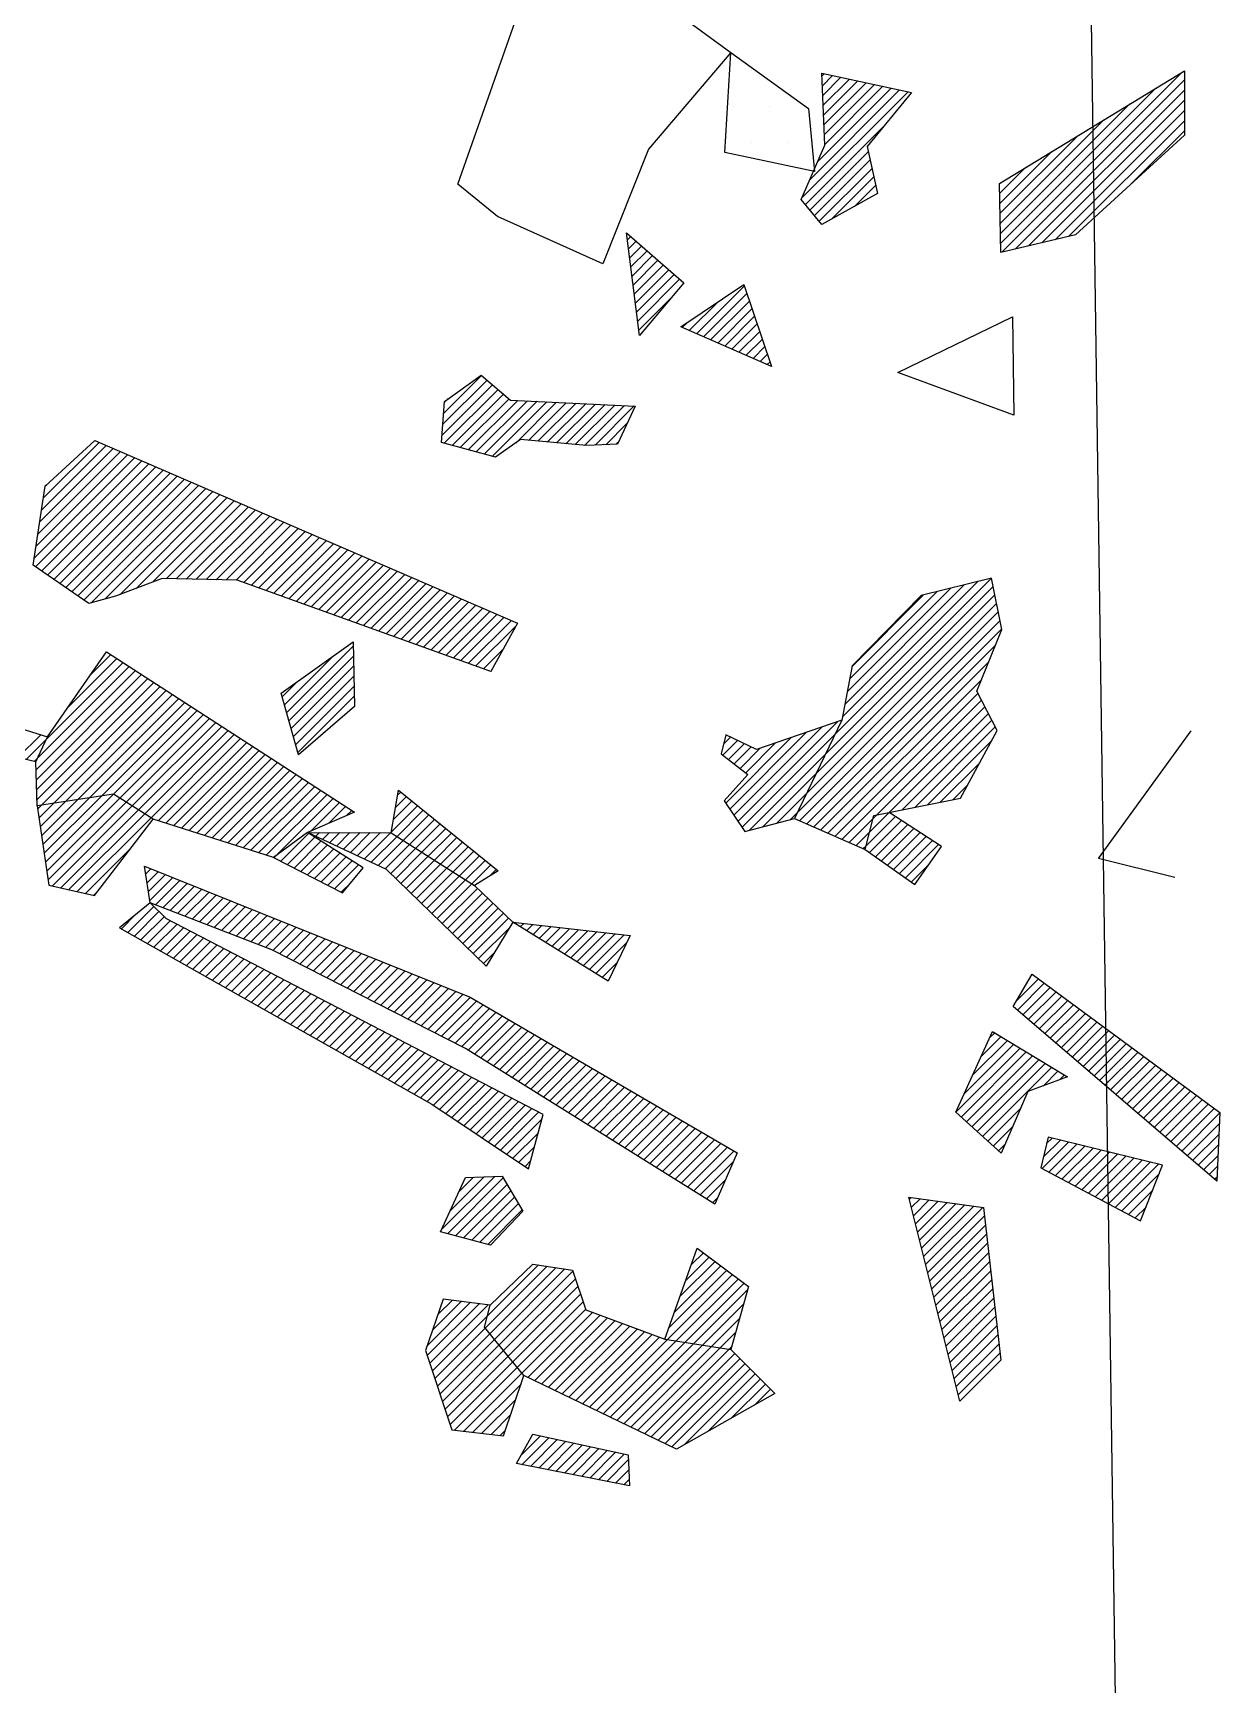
# Model space of a CAD drawing. Header units: metres. Extents: x -1.9 to -0.57, y -19.7 to -15.89.
# Drawn here: x -1.006 to -0.594, y -17.773 to -17.199 of the extents above; entities that cross this region are included whole.
import ezdxf

# ---------------------------------------------------------------- set-up
doc = ezdxf.new("R2010")
doc.units = ezdxf.units.M
doc.header["$LTSCALE"] = 25
doc.header["$MEASUREMENT"] = 0
doc.linetypes.add('STRICHPUNKTX2', pattern=[2, 1, -0.5, 0, -0.5])
doc.layers.get('0').update_dxf_attribs({"linetype": 'CONTINUOUS'})
for name, color, linetype in [('GRABUNGSGRENZE', 3, 'STRICHPUNKTX2'), ('KNOCHEN', 2, 'CONTINUOUS'), ('KNOCHENSCHRAFF', 2, 'CONTINUOUS'), ('STEINE', 4, 'CONTINUOUS'), ('STEINESCHRAFF', 4, 'CONTINUOUS')]:
    doc.layers.add(name, color=color, linetype=linetype)

# ---------------------------------------------------------------- blocks, each defined once
blk = doc.blocks.new('*X3')
at = {"color": 0}
for p, q in [((-73.173, -1721.439), (-73.097, -1721.363)), ((-66.922, -1727.562), (-60.668, -1721.309)), ((-73.6, -1725.048), (-70.477, -1721.925)), ((-73.329, -1724.423), (-70.768, -1721.862)), ((-73.16, -1721.779), (-72.806, -1721.426)), ((-73.146, -1722.119), (-72.515, -1721.488)), ((-73.133, -1722.459), (-72.224, -1721.551)), ((-73.119, -1722.799), (-71.933, -1721.613)), ((-73.106, -1723.139), (-71.642, -1721.675)), ((-73.092, -1723.48), (-71.35, -1721.738)), ((-73.079, -1723.82), (-71.059, -1721.8)), ((-66.971, -1727.258), (-61.574, -1721.861)), ((-66.46, -1727.454), (-60.586, -1721.58)), ((-65.999, -1727.346), (-60.587, -1721.934)), ((-73.871, -1725.672), (-70.186, -1721.987)), ((-66.978, -1726.911), (-62.48, -1722.413)), ((-65.537, -1727.238), (-60.587, -1722.288)), ((-108.335, -1724.074), (-106.969, -1722.708)), ((-108.295, -1724.387), (-106.507, -1722.6)), ((-108.254, -1724.7), (-106.257, -1722.703)), ((-108.214, -1725.013), (-106.008, -1722.807)), ((-108.173, -1725.326), (-105.758, -1722.911)), ((-108.132, -1725.639), (-105.508, -1723.015)), ((-108.092, -1725.952), (-105.259, -1723.119)), ((-66.985, -1726.565), (-63.385, -1722.965)), ((-65.075, -1727.13), (-60.588, -1722.642)), ((-64.614, -1727.022), (-60.588, -1722.996)), ((-108.376, -1723.761), (-107.825, -1723.21)), ((-108.051, -1726.265), (-105.009, -1723.223)), ((-108.011, -1726.578), (-104.759, -1723.327)), ((-107.97, -1726.891), (-104.543, -1723.464)), ((-107.929, -1727.204), (-104.413, -1723.688)), ((-73.751, -1725.906), (-70.983, -1723.138)), ((-66.992, -1726.218), (-64.291, -1723.517)), ((-62.408, -1725.169), (-60.588, -1723.35)), ((-107.889, -1727.517), (-104.283, -1723.911)), ((-107.848, -1727.83), (-104.153, -1724.135)), ((-73.591, -1726.1), (-71.562, -1724.07)), ((-66.999, -1725.872), (-65.196, -1724.069)), ((-107.808, -1728.143), (-104.023, -1724.358)), ((-107.767, -1728.456), (-103.893, -1724.582)), ((-107.726, -1728.769), (-103.763, -1724.805)), ((-73.432, -1726.294), (-71.499, -1724.361)), ((-73.272, -1726.488), (-71.436, -1724.651)), ((-67.006, -1725.525), (-66.102, -1724.621)), ((-107.608, -1729.003), (-103.633, -1725.029)), ((-107.248, -1728.998), (-103.524, -1725.273)), ((-72.837, -1726.406), (-71.372, -1724.942)), ((-72.049, -1725.972), (-71.309, -1725.232)), ((-106.889, -1728.992), (-103.709, -1725.812)), ((-71.261, -1725.538), (-71.246, -1725.522)), ((-106.529, -1728.986), (-103.894, -1726.351)), ((-106.17, -1728.98), (-104.08, -1726.89)), ((-79.932, -1727.137), (-79.817, -1727.022)), ((-105.81, -1728.974), (-104.265, -1727.428)), ((-79.892, -1727.451), (-79.628, -1727.187)), ((-79.852, -1727.764), (-79.44, -1727.352)), ((-79.812, -1728.078), (-79.251, -1727.517)), ((-79.772, -1728.392), (-79.062, -1727.682)), ((-105.451, -1728.968), (-104.45, -1727.967)), ((-79.732, -1728.705), (-78.874, -1727.847)), ((-79.692, -1729.019), (-78.685, -1728.012)), ((-79.652, -1729.332), (-78.496, -1728.176)), ((-105.091, -1728.962), (-104.635, -1728.506)), ((-79.612, -1729.646), (-78.308, -1728.341)), ((-79.572, -1729.96), (-78.119, -1728.506)), ((-77.535, -1730.398), (-75.87, -1728.733)), ((-79.532, -1730.273), (-78.419, -1729.16)), ((-77.782, -1730.29), (-76.768, -1729.276)), ((-77.289, -1730.505), (-75.781, -1728.997)), ((-77.043, -1730.613), (-75.692, -1729.261)), ((-78.028, -1730.183), (-77.848, -1730.003)), ((-76.797, -1730.72), (-75.602, -1729.525)), ((-76.551, -1730.828), (-75.513, -1729.789)), ((-118.56, -1732.531), (-116.132, -1730.103)), ((-118.408, -1732.733), (-115.763, -1730.088)), ((-118.354, -1731.971), (-116.5, -1730.118)), ((-118.147, -1731.412), (-116.869, -1730.133)), ((-118.145, -1732.824), (-115.395, -1730.073)), ((-117.941, -1730.852), (-117.237, -1730.148)), ((-117.883, -1732.915), (-115.026, -1730.058)), ((-117.735, -1730.292), (-117.606, -1730.163)), ((-116.213, -1731.599), (-114.658, -1730.043)), ((-115.868, -1731.607), (-114.289, -1730.028)), ((-115.523, -1731.615), (-114.028, -1730.12)), ((-115.178, -1731.624), (-114.065, -1730.511)), ((-76.305, -1730.935), (-75.424, -1730.054)), ((-76.059, -1731.043), (-75.334, -1730.318)), ((-75.813, -1731.15), (-75.245, -1730.582)), ((-114.833, -1731.632), (-114.102, -1730.901)), ((-108.108, -1733.04), (-106.202, -1731.133)), ((-75.567, -1731.257), (-75.156, -1730.846)), ((-75.321, -1731.365), (-75.067, -1731.111)), ((-114.487, -1731.641), (-114.139, -1731.292)), ((-112.013, -1732.348), (-111.364, -1731.699)), ((-111.53, -1731.512), (-111.52, -1731.501)), ((-108.109, -1733.394), (-106.142, -1731.427)), ((-108.108, -1732.686), (-107.131, -1731.709)), ((-107.828, -1733.466), (-106.082, -1731.721)), ((-104.452, -1732.565), (-103.519, -1731.632)), ((-75.075, -1731.472), (-74.977, -1731.375)), ((-117.621, -1733.006), (-116.599, -1731.984)), ((-111.884, -1732.573), (-111.209, -1731.898)), ((-111.756, -1732.798), (-111.054, -1732.096)), ((-111.628, -1733.024), (-110.899, -1732.294)), ((-107.441, -1733.433), (-106.023, -1732.015)), ((-104.358, -1732.825), (-103.376, -1731.843)), ((-104.265, -1733.086), (-103.232, -1732.053)), ((-104.172, -1733.346), (-103.089, -1732.263)), ((-86.376, -1733.935), (-84.615, -1732.174)), ((-86.349, -1733.554), (-84.806, -1732.012)), ((-86.321, -1733.173), (-84.997, -1731.849)), ((-117.358, -1733.097), (-117.132, -1732.871)), ((-111.499, -1733.249), (-110.743, -1732.493)), ((-111.371, -1733.474), (-110.588, -1732.691)), ((-107.054, -1733.4), (-105.963, -1732.309)), ((-106.667, -1733.367), (-105.903, -1732.602)), ((-104.078, -1733.606), (-102.946, -1732.473)), ((-103.985, -1733.866), (-102.803, -1732.684)), ((-86.293, -1732.792), (-86.154, -1732.652)), ((-86.292, -1734.205), (-84.425, -1732.337)), ((-86.014, -1734.28), (-84.234, -1732.5)), ((-85.736, -1734.356), (-84.043, -1732.662)), ((-85.458, -1734.431), (-83.741, -1732.714)), ((-85.18, -1734.507), (-83.404, -1732.73)), ((-84.902, -1734.582), (-83.066, -1732.746)), ((-84.624, -1734.658), (-82.729, -1732.763)), ((-83.81, -1734.197), (-82.392, -1732.779)), ((-83.363, -1734.103), (-82.054, -1732.795)), ((-83.038, -1734.133), (-81.717, -1732.811)), ((-82.714, -1734.162), (-81.38, -1732.828)), ((-82.39, -1734.191), (-81.043, -1732.844)), ((-82.065, -1734.22), (-80.705, -1732.86)), ((-81.741, -1734.249), (-80.368, -1732.876)), ((-111.243, -1733.699), (-110.433, -1732.889)), ((-111.114, -1733.924), (-110.277, -1733.088)), ((-110.986, -1734.15), (-110.122, -1733.286)), ((-106.281, -1733.333), (-105.843, -1732.896)), ((-105.894, -1733.3), (-105.784, -1733.19)), ((-103.892, -1734.126), (-102.659, -1732.894)), ((-103.798, -1734.387), (-102.516, -1733.104)), ((-103.705, -1734.647), (-102.373, -1733.314)), ((-81.417, -1734.279), (-80.031, -1732.893)), ((-81.056, -1734.271), (-79.693, -1732.909)), ((-113.98, -1734.315), (-113.465, -1733.801)), ((-113.839, -1734.528), (-112.826, -1733.515)), ((-113.699, -1734.741), (-112.547, -1733.589)), ((-113.558, -1734.954), (-112.409, -1733.805)), ((-113.417, -1735.167), (-112.272, -1734.021)), ((-110.858, -1734.375), (-109.967, -1733.484)), ((-110.729, -1734.6), (-109.812, -1733.682)), ((-110.601, -1734.825), (-109.656, -1733.881)), ((-103.612, -1734.907), (-102.229, -1733.525)), ((-103.518, -1735.167), (-102.086, -1733.735)), ((-103.425, -1735.427), (-101.943, -1733.945)), ((-80.685, -1734.254), (-79.942, -1733.511)), ((-120.693, -1735.018), (-119.766, -1734.091)), ((-120.655, -1734.626), (-120.098, -1734.069)), ((-120.617, -1734.235), (-120.43, -1734.048)), ((-120.475, -1735.153), (-119.434, -1734.112)), ((-120.18, -1735.212), (-119.102, -1734.134)), ((-119.886, -1735.271), (-118.77, -1734.155)), ((-119.592, -1735.331), (-118.438, -1734.177)), ((-119.297, -1735.39), (-118.105, -1734.198)), ((-119.003, -1735.449), (-117.773, -1734.219)), ((-118.709, -1735.508), (-117.441, -1734.241)), ((-118.414, -1735.567), (-117.387, -1734.541)), ((-114.12, -1734.102), (-114.105, -1734.086)), ((-113.277, -1735.38), (-112.134, -1734.237)), ((-113.136, -1735.593), (-111.997, -1734.453)), ((-110.473, -1735.05), (-109.501, -1734.079)), ((-110.344, -1735.276), (-109.346, -1734.277)), ((-110.216, -1735.501), (-109.191, -1734.476)), ((-103.332, -1735.688), (-101.799, -1734.155)), ((-103.238, -1735.948), (-101.656, -1734.366)), ((-103.145, -1736.208), (-101.513, -1734.576)), ((-100.47, -1737.776), (-97.295, -1734.601)), ((-100.408, -1737.36), (-97.542, -1734.494)), ((-100.346, -1736.945), (-97.789, -1734.387)), ((-100.284, -1736.529), (-98.036, -1734.281)), ((-100.222, -1736.114), (-98.282, -1734.174)), ((-80.314, -1734.237), (-80.247, -1734.169)), ((-118.12, -1735.627), (-117.388, -1734.895)), ((-112.996, -1735.806), (-111.859, -1734.669)), ((-112.855, -1736.019), (-111.722, -1734.885)), ((-112.715, -1736.232), (-111.584, -1735.102)), ((-110.087, -1735.726), (-109.035, -1734.674)), ((-109.863, -1735.855), (-108.88, -1734.872)), ((-109.411, -1735.756), (-108.725, -1735.07)), ((-103.052, -1736.468), (-101.577, -1734.994)), ((-100.532, -1738.192), (-97.048, -1734.707)), ((-100.487, -1738.5), (-96.801, -1734.814)), ((-100.277, -1738.644), (-96.554, -1734.92)), ((-100.068, -1738.788), (-96.307, -1735.027)), ((-99.858, -1738.932), (-96.06, -1735.134)), ((-117.826, -1735.686), (-117.388, -1735.248)), ((-117.531, -1735.745), (-117.389, -1735.602)), ((-115.46, -1735.795), (-114.892, -1735.227)), ((-115.367, -1736.055), (-114.611, -1735.3)), ((-115.274, -1736.316), (-114.468, -1735.51)), ((-115.181, -1736.577), (-114.325, -1735.721)), ((-112.574, -1736.445), (-111.447, -1735.318)), ((-112.434, -1736.658), (-111.309, -1735.534)), ((-112.293, -1736.871), (-111.172, -1735.75)), ((-108.959, -1735.658), (-108.57, -1735.269)), ((-108.507, -1735.56), (-108.414, -1735.467)), ((-102.958, -1736.728), (-101.696, -1735.466)), ((-100.16, -1735.698), (-100.093, -1735.631)), ((-99.648, -1739.075), (-95.813, -1735.24)), ((-99.439, -1739.219), (-95.566, -1735.347)), ((-99.229, -1739.363), (-95.319, -1735.454)), ((-99.019, -1739.507), (-95.073, -1735.56)), ((-98.809, -1739.651), (-94.826, -1735.667)), ((-115.088, -1736.838), (-114.182, -1735.931)), ((-114.996, -1737.098), (-114.039, -1736.142)), ((-112.153, -1737.084), (-111.034, -1735.966)), ((-111.836, -1737.121), (-110.897, -1736.182)), ((-107.988, -1738.576), (-105.7, -1736.288)), ((-107.732, -1738.673), (-105.105, -1736.046)), ((-107.359, -1738.654), (-104.612, -1735.907)), ((-102.865, -1736.989), (-101.815, -1735.938)), ((-98.554, -1739.748), (-94.579, -1735.774)), ((-98.065, -1739.613), (-94.332, -1735.88)), ((-97.554, -1739.456), (-94.085, -1735.987)), ((-96.99, -1739.245), (-93.838, -1736.093)), ((-96.425, -1739.034), (-93.591, -1736.2)), ((-95.947, -1738.91), (-93.344, -1736.307)), ((-114.903, -1737.359), (-113.896, -1736.352)), ((-114.81, -1737.62), (-113.753, -1736.563)), ((-114.717, -1737.881), (-113.61, -1736.773)), ((-108.5, -1738.381), (-106.89, -1736.772)), ((-108.244, -1738.478), (-106.295, -1736.53)), ((-106.718, -1738.367), (-104.735, -1736.384)), ((-106.078, -1738.081), (-104.858, -1736.86)), ((-102.772, -1737.249), (-101.933, -1736.41)), ((-95.601, -1738.917), (-93.097, -1736.413)), ((-95.255, -1738.924), (-92.85, -1736.52)), ((-94.908, -1738.931), (-92.603, -1736.627)), ((-94.562, -1738.939), (-92.356, -1736.733)), ((-94.215, -1738.946), (-92.11, -1736.84)), ((-114.624, -1738.142), (-113.467, -1736.984)), ((-114.532, -1738.402), (-113.324, -1737.194)), ((-114.439, -1738.663), (-113.181, -1737.405)), ((-109.523, -1737.99), (-108.862, -1737.329)), ((-109.267, -1738.088), (-108.372, -1737.193)), ((-109.011, -1738.186), (-107.913, -1737.087)), ((-108.756, -1738.283), (-107.454, -1736.982)), ((-105.438, -1737.794), (-104.981, -1737.337)), ((-93.869, -1738.953), (-91.863, -1736.947)), ((-93.523, -1738.96), (-91.616, -1737.053)), ((-93.253, -1739.044), (-91.369, -1737.16)), ((-92.993, -1739.138), (-91.122, -1737.266)), ((-92.733, -1739.231), (-90.875, -1737.373)), ((-114.346, -1738.924), (-113.038, -1737.615)), ((-114.253, -1739.185), (-112.894, -1737.826)), ((-113.828, -1739.113), (-112.751, -1738.036)), ((-110.035, -1737.795), (-109.96, -1737.719)), ((-109.779, -1737.893), (-109.411, -1737.524)), ((-92.473, -1739.325), (-90.628, -1737.48)), ((-92.213, -1739.418), (-90.381, -1737.586)), ((-91.953, -1739.512), (-90.134, -1737.693)), ((-91.693, -1739.605), (-89.887, -1737.8)), ((-91.433, -1739.699), (-89.64, -1737.906)), ((-91.173, -1739.792), (-89.393, -1738.013)), ((-113.306, -1738.944), (-112.608, -1738.247)), ((-112.783, -1738.775), (-112.465, -1738.457)), ((-90.913, -1739.886), (-89.147, -1738.12)), ((-90.653, -1739.979), (-88.9, -1738.226)), ((-90.393, -1740.073), (-88.653, -1738.333)), ((-90.133, -1740.167), (-88.406, -1738.44)), ((-89.873, -1740.26), (-88.159, -1738.546)), ((-89.613, -1740.354), (-87.912, -1738.653)), ((-89.353, -1740.447), (-87.665, -1738.759)), ((-89.093, -1740.541), (-87.418, -1738.866)), ((-88.833, -1740.634), (-87.171, -1738.973)), ((-88.573, -1740.728), (-86.924, -1739.079)), ((-88.313, -1740.821), (-86.677, -1739.186)), ((-75.953, -1747.553), (-67.289, -1738.89)), ((-75.703, -1747.657), (-67.226, -1739.18)), ((-72.467, -1743.714), (-67.76, -1739.007)), ((-72.384, -1743.277), (-68.231, -1739.124)), ((-88.053, -1740.915), (-86.431, -1739.293)), ((-87.793, -1741.008), (-86.184, -1739.399)), ((-87.533, -1741.102), (-85.937, -1739.506)), ((-87.272, -1741.195), (-85.69, -1739.613)), ((-87.012, -1741.289), (-85.443, -1739.719)), ((-75.223, -1747.53), (-67.167, -1739.475)), ((-74.743, -1747.404), (-67.108, -1739.769)), ((-72.301, -1742.841), (-68.701, -1739.241)), ((-72.218, -1742.404), (-69.172, -1739.358)), ((-72.135, -1741.967), (-69.643, -1739.475)), ((-86.752, -1741.382), (-85.196, -1739.826)), ((-86.492, -1741.476), (-84.949, -1739.932)), ((-86.232, -1741.569), (-84.702, -1740.039)), ((-85.972, -1741.663), (-84.455, -1740.146)), ((-85.712, -1741.756), (-84.208, -1740.252)), ((-74.263, -1747.277), (-67.05, -1740.064)), ((-85.452, -1741.85), (-83.961, -1740.359)), ((-85.192, -1741.943), (-83.812, -1740.563)), ((-73.949, -1747.317), (-66.991, -1740.359)), ((-73.703, -1747.425), (-66.932, -1740.654)), ((-84.932, -1742.037), (-84.239, -1741.344)), ((-73.458, -1747.533), (-67.155, -1741.23)), ((-73.212, -1747.641), (-67.397, -1741.826)), ((-84.672, -1742.13), (-84.666, -1742.124)), ((-72.966, -1747.749), (-67.639, -1742.421)), ((-72.72, -1747.856), (-67.757, -1742.893)), ((-72.475, -1747.964), (-67.636, -1743.126)), ((-71.28, -1747.124), (-67.516, -1743.359)), ((-70.837, -1747.034), (-67.395, -1743.592)), ((-76.377, -1746.916), (-73.706, -1744.245)), ((-76.235, -1747.129), (-73.167, -1744.06)), ((-76.094, -1747.341), (-72.628, -1743.875)), ((-70.394, -1746.944), (-67.275, -1743.825)), ((-69.951, -1746.855), (-67.154, -1744.058)), ((-76.617, -1745.036), (-76.109, -1744.527)), ((-76.591, -1744.656), (-76.348, -1744.413)), ((-76.518, -1746.704), (-74.244, -1744.43)), ((-76.419, -1745.191), (-75.869, -1744.641)), ((-76.22, -1745.346), (-75.63, -1744.756)), ((-76.021, -1745.5), (-75.321, -1744.8)), ((-75.823, -1745.655), (-74.783, -1744.615)), ((-69.508, -1746.765), (-67.269, -1744.526)), ((-69.065, -1746.675), (-67.692, -1745.303)), ((-68.621, -1746.586), (-68.115, -1746.08)), ((-72.229, -1748.072), (-71.396, -1747.239)), ((-71.983, -1748.18), (-71.522, -1747.719)), ((-71.738, -1748.288), (-71.648, -1748.198)), ((-66.417, -1753.574), (-65.656, -1752.812)), ((-66.389, -1753.9), (-65.452, -1752.962)), ((-65.903, -1752.706), (-65.859, -1752.662)), ((-66.199, -1754.063), (-65.248, -1753.112)), ((-66.009, -1754.226), (-65.045, -1753.262)), ((-65.818, -1754.389), (-64.841, -1753.412)), ((-65.628, -1754.553), (-64.637, -1753.562)), ((-65.438, -1754.716), (-64.434, -1753.712)), ((-65.248, -1754.879), (-64.23, -1753.862)), ((-65.057, -1755.042), (-64.026, -1754.012)), ((-67.351, -1754.862), (-67.175, -1754.686)), ((-64.867, -1755.206), (-63.823, -1754.162)), ((-64.677, -1755.369), (-63.619, -1754.311)), ((-64.486, -1755.532), (-63.415, -1754.461)), ((-64.296, -1755.696), (-63.212, -1754.611)), ((-68.522, -1757.447), (-66.296, -1755.221)), ((-68.24, -1756.811), (-66.516, -1755.087)), ((-67.944, -1756.161), (-66.736, -1754.953)), ((-67.648, -1755.512), (-66.956, -1754.819)), ((-64.106, -1755.859), (-63.008, -1754.761)), ((-63.916, -1756.022), (-62.805, -1754.911)), ((-63.725, -1756.185), (-62.601, -1755.061)), ((-63.535, -1756.349), (-62.397, -1755.211)), ((-68.337, -1757.615), (-66.077, -1755.355)), ((-68.151, -1757.783), (-65.857, -1755.489)), ((-67.966, -1757.951), (-65.637, -1755.623)), ((-67.78, -1758.119), (-65.418, -1755.756)), ((-63.345, -1756.512), (-62.194, -1755.361)), ((-63.154, -1756.675), (-61.99, -1755.511)), ((-62.964, -1756.838), (-61.786, -1755.661)), ((-62.774, -1757.002), (-61.583, -1755.81)), ((-67.595, -1758.287), (-65.198, -1755.89)), ((-65.484, -1756.53), (-64.978, -1756.024)), ((-64.924, -1756.323), (-64.759, -1756.158)), ((-62.584, -1757.165), (-61.379, -1755.96)), ((-62.393, -1757.328), (-61.175, -1756.11)), ((-62.203, -1757.492), (-60.972, -1756.26)), ((-62.013, -1757.655), (-60.768, -1756.41)), ((-61.823, -1757.818), (-60.564, -1756.56)), ((-61.632, -1757.981), (-60.361, -1756.71)), ((-61.442, -1758.145), (-60.157, -1756.86)), ((-67.409, -1758.455), (-66.288, -1757.334)), ((-61.252, -1758.308), (-59.953, -1757.01)), ((-61.061, -1758.471), (-59.75, -1757.16)), ((-60.871, -1758.634), (-59.546, -1757.31)), ((-60.681, -1758.798), (-59.353, -1757.47)), ((-67.223, -1758.623), (-66.555, -1757.955)), ((-60.491, -1758.961), (-59.369, -1757.84)), ((-67.038, -1758.791), (-66.822, -1758.575)), ((-65.531, -1759.405), (-64.611, -1758.485)), ((-65.483, -1759.003), (-64.895, -1758.416)), ((-65.371, -1758.539), (-65.179, -1758.346)), ((-65.3, -1759.528), (-64.327, -1758.555)), ((-65.069, -1759.65), (-64.043, -1758.624)), ((-64.838, -1759.773), (-63.759, -1758.694)), ((-60.3, -1759.124), (-59.385, -1758.209)), ((-60.11, -1759.288), (-59.401, -1758.579)), ((-64.607, -1759.895), (-63.475, -1758.763)), ((-64.376, -1760.018), (-63.191, -1758.833)), ((-64.145, -1760.141), (-62.907, -1758.902)), ((-63.914, -1760.263), (-62.623, -1758.972)), ((-63.683, -1760.386), (-62.339, -1759.041)), ((-63.452, -1760.508), (-62.055, -1759.111)), ((-63.221, -1760.631), (-61.771, -1759.18)), ((-62.99, -1760.754), (-61.486, -1759.25)), ((-59.92, -1759.451), (-59.418, -1758.949)), ((-62.759, -1760.876), (-61.456, -1759.573)), ((-59.729, -1759.614), (-59.434, -1759.318)), ((-59.539, -1759.777), (-59.45, -1759.688)), ((-70.141, -1760.48), (-70.071, -1760.409)), ((-62.528, -1760.999), (-61.688, -1760.159)), ((-70.071, -1760.763), (-69.76, -1760.452)), ((-70, -1761.046), (-69.45, -1760.495)), ((-69.929, -1761.328), (-69.139, -1760.538)), ((-69.858, -1761.611), (-68.828, -1760.581)), ((-69.787, -1761.894), (-68.518, -1760.624)), ((-69.716, -1762.176), (-68.207, -1760.667)), ((-69.645, -1762.459), (-67.897, -1760.71)), ((-69.575, -1762.742), (-67.586, -1760.753)), ((-62.297, -1761.121), (-61.92, -1760.744)), ((-69.504, -1763.024), (-67.529, -1761.05)), ((-69.433, -1763.307), (-67.493, -1761.367)), ((-69.362, -1763.59), (-67.457, -1761.685)), ((-69.291, -1763.873), (-67.421, -1762.002)), ((-69.22, -1764.155), (-67.384, -1762.319)), ((-69.15, -1764.438), (-67.348, -1762.637)), ((-69.079, -1764.721), (-67.312, -1762.954)), ((-69.008, -1765.003), (-67.276, -1763.271)), ((-68.937, -1765.286), (-67.239, -1763.589)), ((-68.866, -1765.569), (-67.203, -1763.906)), ((-68.795, -1765.852), (-67.167, -1764.223)), ((-68.724, -1766.134), (-67.131, -1764.54)), ((-68.654, -1766.417), (-67.094, -1764.858)), ((-68.583, -1766.7), (-67.058, -1765.175)), ((-68.512, -1766.982), (-67.022, -1765.492)), ((-68.441, -1767.265), (-66.986, -1765.81))]:
    blk.add_line(p, q, dxfattribs=at)
blk = doc.blocks.new('*X4')
at = {"color": 0}
for p, q in [((-91.767, -1743.568), (-89.457, -1741.258)), ((-100.415, -1745.145), (-97.234, -1741.965)), ((-100.099, -1744.476), (-97.449, -1741.826)), ((-99.355, -1743.378), (-97.664, -1741.687)), ((-98.563, -1742.233), (-97.878, -1741.548)), ((-91.845, -1743.293), (-90.15, -1741.598)), ((-91.688, -1743.843), (-89.45, -1741.605)), ((-91.61, -1744.118), (-89.442, -1741.951)), ((-100.467, -1745.551), (-97.02, -1742.103)), ((-100.456, -1745.893), (-96.805, -1742.242)), ((-100.445, -1746.236), (-96.59, -1742.381)), ((-100.434, -1746.578), (-96.375, -1742.52)), ((-91.923, -1743.017), (-91.38, -1742.475)), ((-91.532, -1744.394), (-89.435, -1742.297)), ((-100.283, -1746.782), (-96.161, -1742.659)), ((-99.866, -1746.718), (-95.946, -1742.798)), ((-99.449, -1746.654), (-95.731, -1742.936)), ((-99.032, -1746.59), (-95.516, -1743.075)), ((-91.453, -1744.669), (-89.427, -1742.643)), ((-91.375, -1744.944), (-89.42, -1742.989)), ((-98.614, -1746.527), (-95.302, -1743.214)), ((-98.197, -1746.463), (-95.087, -1743.353)), ((-97.78, -1746.399), (-94.872, -1743.492)), ((-97.561, -1746.534), (-94.658, -1743.631)), ((-97.344, -1746.671), (-94.443, -1743.769)), ((-89.523, -1743.446), (-89.412, -1743.335)), ((-101.103, -1745.126), (-100.309, -1744.333)), ((-97.127, -1746.807), (-94.228, -1743.908)), ((-96.911, -1746.944), (-94.013, -1744.047)), ((-96.694, -1747.081), (-93.799, -1744.186)), ((-96.477, -1747.218), (-93.584, -1744.325)), ((-100.817, -1745.193), (-100.099, -1744.476)), ((-96.227, -1747.322), (-93.369, -1744.464)), ((-95.959, -1747.407), (-93.155, -1744.602)), ((-95.691, -1747.492), (-92.94, -1744.741)), ((-95.423, -1747.578), (-92.725, -1744.88)), ((-100.531, -1745.261), (-100.415, -1745.145)), ((-95.155, -1747.663), (-92.51, -1745.019)), ((-94.886, -1747.748), (-92.296, -1745.158)), ((-94.618, -1747.834), (-92.081, -1745.297)), ((-94.35, -1747.919), (-91.866, -1745.435)), ((-94.082, -1748.005), (-91.651, -1745.574)), ((-93.814, -1748.09), (-91.437, -1745.713)), ((-93.545, -1748.175), (-91.222, -1745.852)), ((-93.277, -1748.261), (-91.007, -1745.991)), ((-100.32, -1747.525), (-99.449, -1746.654)), ((-100.275, -1747.834), (-99.032, -1746.59)), ((-100.23, -1748.142), (-98.614, -1746.527)), ((-100.184, -1748.45), (-98.197, -1746.463)), ((-100.139, -1748.758), (-97.78, -1746.399)), ((-100.094, -1749.067), (-97.561, -1746.534)), ((-93.009, -1748.346), (-90.793, -1746.13)), ((-92.741, -1748.431), (-90.578, -1746.268)), ((-92.473, -1748.517), (-90.363, -1746.407)), ((-92.137, -1748.534), (-90.148, -1746.546)), ((-88.065, -1747.291), (-87.414, -1746.64)), ((-87.991, -1746.864), (-87.609, -1746.481)), ((-87.917, -1746.436), (-87.804, -1746.323)), ((-100.411, -1746.909), (-100.283, -1746.782)), ((-100.366, -1747.217), (-99.866, -1746.718)), ((-100.048, -1749.375), (-97.344, -1746.671)), ((-99.903, -1749.583), (-97.127, -1746.807)), ((-99.615, -1749.649), (-96.911, -1746.944)), ((-99.327, -1749.714), (-96.694, -1747.081)), ((-99.039, -1749.78), (-96.477, -1747.218)), ((-90.928, -1747.679), (-89.934, -1746.685)), ((-90.301, -1747.406), (-89.719, -1746.824)), ((-89.674, -1747.132), (-89.504, -1746.963)), ((-88.14, -1747.719), (-87.218, -1746.798)), ((-87.934, -1747.867), (-87.023, -1746.956)), ((-87.717, -1748.004), (-86.828, -1747.114)), ((-71.648, -1748.198), (-70.623, -1747.174)), ((-71.522, -1747.719), (-70.837, -1747.034)), ((-71.396, -1747.239), (-71.28, -1747.124)), ((-91.973, -1748.724), (-91.006, -1747.758)), ((-91.002, -1747.753), (-90.98, -1747.732)), ((-90.76, -1747.865), (-90.627, -1747.732)), ((-90.519, -1747.977), (-90.274, -1747.732)), ((-90.277, -1748.089), (-89.921, -1747.733)), ((-90.036, -1748.201), (-89.568, -1747.733)), ((-89.794, -1748.313), (-89.215, -1747.734)), ((-89.553, -1748.426), (-88.861, -1747.734)), ((-89.312, -1748.538), (-88.508, -1747.734)), ((-89.07, -1748.65), (-88.155, -1747.735)), ((-87.501, -1748.141), (-86.632, -1747.273)), ((-87.284, -1748.278), (-86.437, -1747.431)), ((-87.068, -1748.415), (-86.242, -1747.589)), ((-86.851, -1748.552), (-86.047, -1747.748)), ((-71.521, -1748.425), (-70.409, -1747.313)), ((-71.314, -1748.571), (-70.195, -1747.453)), ((-71.107, -1748.718), (-69.981, -1747.592)), ((-70.9, -1748.864), (-69.768, -1747.732)), ((-98.751, -1749.845), (-97.166, -1748.26)), ((-91.739, -1748.844), (-90.79, -1747.895)), ((-91.505, -1748.963), (-90.574, -1748.032)), ((-91.271, -1749.083), (-90.357, -1748.169)), ((-91.037, -1749.203), (-90.141, -1748.306)), ((-88.829, -1748.762), (-87.934, -1747.867)), ((-88.587, -1748.874), (-87.717, -1748.004)), ((-88.346, -1748.986), (-87.501, -1748.141)), ((-88.154, -1749.148), (-87.284, -1748.278)), ((-86.635, -1748.689), (-85.851, -1747.906)), ((-86.418, -1748.826), (-85.656, -1748.064)), ((-86.202, -1748.963), (-85.461, -1748.223)), ((-70.693, -1749.011), (-69.554, -1747.871)), ((-70.486, -1749.157), (-69.34, -1748.011)), ((-70.279, -1749.304), (-69.126, -1748.151)), ((-92.207, -1748.604), (-92.137, -1748.534)), ((-90.804, -1749.323), (-89.924, -1748.443)), ((-90.57, -1749.442), (-89.708, -1748.58)), ((-90.336, -1749.562), (-89.491, -1748.717)), ((-90.102, -1749.682), (-89.275, -1748.854)), ((-87.975, -1749.322), (-87.068, -1748.415)), ((-87.796, -1749.496), (-86.851, -1748.552)), ((-87.616, -1749.671), (-86.635, -1748.689)), ((-87.437, -1749.845), (-86.418, -1748.826)), ((-85.985, -1749.1), (-85.266, -1748.381)), ((-85.769, -1749.238), (-85.07, -1748.539)), ((-85.552, -1749.375), (-84.875, -1748.697)), ((-85.336, -1749.512), (-84.68, -1748.856)), ((-70.072, -1749.45), (-69.46, -1748.839)), ((-96.664, -1749.172), (-96.48, -1748.989)), ((-96.615, -1749.477), (-96.228, -1749.09)), ((-96.567, -1749.783), (-95.976, -1749.192)), ((-96.518, -1750.088), (-95.724, -1749.293)), ((-96.321, -1750.243), (-95.472, -1749.395)), ((-96.066, -1750.342), (-95.22, -1749.496)), ((-89.868, -1749.802), (-89.53, -1749.463)), ((-87.258, -1750.019), (-86.202, -1748.963)), ((-87.079, -1750.194), (-85.985, -1749.1)), ((-86.899, -1750.368), (-85.769, -1749.238)), ((-86.72, -1750.542), (-85.552, -1749.375)), ((-86.541, -1750.717), (-85.336, -1749.512)), ((-84.721, -1749.25), (-84.485, -1749.014)), ((-98.463, -1749.91), (-98.356, -1749.804)), ((-95.811, -1750.441), (-94.967, -1749.597)), ((-95.556, -1750.539), (-94.715, -1749.699)), ((-95.301, -1750.638), (-94.463, -1749.8)), ((-95.046, -1750.737), (-94.211, -1749.902)), ((-94.791, -1750.835), (-93.959, -1750.003)), ((-86.362, -1750.891), (-85.139, -1749.669)), ((-86.183, -1751.065), (-84.959, -1749.842)), ((-86.003, -1751.24), (-84.779, -1750.016)), ((-97.507, -1751.077), (-97.014, -1750.583)), ((-97.281, -1751.204), (-96.377, -1750.3)), ((-97.055, -1751.332), (-96.201, -1750.477)), ((-96.83, -1751.459), (-96.024, -1750.654)), ((-94.536, -1750.934), (-93.707, -1750.104)), ((-94.281, -1751.032), (-93.455, -1750.206)), ((-94.026, -1751.131), (-93.203, -1750.307)), ((-93.771, -1751.23), (-92.95, -1750.409)), ((-93.516, -1751.328), (-92.698, -1750.51)), ((-93.261, -1751.427), (-92.446, -1750.611)), ((-85.824, -1751.414), (-84.599, -1750.189)), ((-85.645, -1751.588), (-84.419, -1750.363)), ((-85.466, -1751.763), (-84.239, -1750.536)), ((-96.604, -1751.587), (-95.817, -1750.8)), ((-96.378, -1751.715), (-95.584, -1750.921)), ((-96.152, -1751.842), (-95.351, -1751.042)), ((-95.926, -1751.97), (-95.118, -1751.162)), ((-93.007, -1751.525), (-92.194, -1750.713)), ((-92.752, -1751.624), (-91.942, -1750.814)), ((-92.497, -1751.723), (-91.69, -1750.916)), ((-92.244, -1751.824), (-91.438, -1751.017)), ((-92.01, -1751.943), (-91.185, -1751.119)), ((-91.776, -1752.063), (-90.933, -1751.22)), ((-85.286, -1751.937), (-84.059, -1750.71)), ((-85.107, -1752.111), (-84.021, -1751.025)), ((-83.871, -1750.876), (-83.852, -1750.856)), ((-83.653, -1751.011), (-83.534, -1750.892)), ((-83.434, -1751.146), (-83.217, -1750.928)), ((-83.216, -1751.28), (-82.899, -1750.964)), ((-82.997, -1751.415), (-82.582, -1751)), ((-82.778, -1751.55), (-82.264, -1751.036)), ((-82.56, -1751.685), (-81.947, -1751.073)), ((-82.341, -1751.82), (-81.63, -1751.109)), ((-82.122, -1751.955), (-81.312, -1751.145)), ((-81.904, -1752.09), (-80.995, -1751.181)), ((-81.685, -1752.225), (-80.677, -1751.217)), ((-95.7, -1752.098), (-94.886, -1751.283)), ((-95.474, -1752.225), (-94.653, -1751.404)), ((-95.248, -1752.353), (-94.42, -1751.525)), ((-95.022, -1752.48), (-94.187, -1751.646)), ((-94.796, -1752.608), (-93.955, -1751.766)), ((-91.542, -1752.182), (-90.681, -1751.321)), ((-91.307, -1752.301), (-90.429, -1751.423)), ((-91.073, -1752.42), (-90.177, -1751.524)), ((-90.839, -1752.54), (-89.925, -1751.626)), ((-90.604, -1752.659), (-89.673, -1751.727)), ((-81.466, -1752.36), (-80.36, -1751.253)), ((-81.248, -1752.494), (-80.042, -1751.289)), ((-81.029, -1752.629), (-79.956, -1751.556)), ((-94.57, -1752.736), (-93.722, -1751.887)), ((-94.344, -1752.863), (-93.489, -1752.008)), ((-94.118, -1752.991), (-93.256, -1752.129)), ((-93.892, -1753.118), (-93.023, -1752.25)), ((-93.666, -1753.246), (-92.791, -1752.37)), ((-90.37, -1752.778), (-89.42, -1751.828)), ((-90.136, -1752.897), (-89.168, -1751.93)), ((-89.901, -1753.017), (-88.916, -1752.031)), ((-89.667, -1753.136), (-88.664, -1752.133)), ((-89.433, -1753.255), (-88.412, -1752.234)), ((-89.199, -1753.374), (-88.16, -1752.335)), ((-84.928, -1752.286), (-84.555, -1751.912)), ((-80.81, -1752.764), (-80.289, -1752.243)), ((-93.441, -1753.374), (-92.558, -1752.491)), ((-93.215, -1753.501), (-92.325, -1752.612)), ((-92.989, -1753.629), (-92.092, -1752.733)), ((-92.763, -1753.757), (-91.86, -1752.853)), ((-88.964, -1753.494), (-87.908, -1752.437)), ((-88.73, -1753.613), (-87.655, -1752.538)), ((-88.496, -1753.732), (-87.403, -1752.64)), ((-88.261, -1753.851), (-87.151, -1752.741)), ((-88.027, -1753.971), (-86.899, -1752.843)), ((-87.793, -1754.09), (-86.647, -1752.944)), ((-92.537, -1753.884), (-91.627, -1752.974)), ((-92.311, -1754.012), (-91.394, -1753.095)), ((-92.085, -1754.139), (-91.161, -1753.216)), ((-91.859, -1754.267), (-90.929, -1753.337)), ((-91.633, -1754.395), (-90.696, -1753.457)), ((-87.559, -1754.209), (-86.395, -1753.045)), ((-87.324, -1754.328), (-86.143, -1753.147)), ((-87.09, -1754.448), (-85.89, -1753.248)), ((-86.856, -1754.567), (-85.638, -1753.35)), ((-86.621, -1754.686), (-85.387, -1753.452)), ((-91.407, -1754.522), (-90.463, -1753.578)), ((-91.181, -1754.65), (-90.23, -1753.699)), ((-90.955, -1754.778), (-89.998, -1753.82)), ((-90.729, -1754.905), (-89.765, -1753.941)), ((-90.503, -1755.033), (-89.532, -1754.061)), ((-86.387, -1754.805), (-85.164, -1753.583)), ((-86.153, -1754.925), (-84.941, -1753.713)), ((-85.918, -1755.044), (-84.718, -1753.843)), ((-85.684, -1755.163), (-84.494, -1753.974)), ((-85.457, -1755.29), (-84.271, -1754.104)), ((-90.277, -1755.16), (-89.299, -1754.182)), ((-90.052, -1755.288), (-89.066, -1754.303)), ((-89.826, -1755.416), (-88.834, -1754.424)), ((-89.6, -1755.543), (-88.601, -1754.545)), ((-89.374, -1755.671), (-88.368, -1754.665)), ((-85.239, -1755.426), (-84.048, -1754.234)), ((-85.022, -1755.562), (-83.825, -1754.365)), ((-84.804, -1755.698), (-83.602, -1754.495)), ((-84.587, -1755.834), (-83.378, -1754.625)), ((-89.148, -1755.799), (-88.135, -1754.786)), ((-88.922, -1755.926), (-87.903, -1754.907)), ((-88.696, -1756.054), (-87.67, -1755.028)), ((-88.47, -1756.181), (-87.437, -1755.148)), ((-84.369, -1755.97), (-83.155, -1754.756)), ((-84.152, -1756.106), (-82.932, -1754.886)), ((-83.934, -1756.242), (-82.709, -1755.016)), ((-83.717, -1756.378), (-82.485, -1755.147)), ((-88.244, -1756.309), (-87.204, -1755.269)), ((-88.018, -1756.437), (-86.972, -1755.39)), ((-87.792, -1756.564), (-86.739, -1755.511)), ((-87.566, -1756.692), (-86.506, -1755.632)), ((-87.34, -1756.819), (-86.273, -1755.752)), ((-83.499, -1756.514), (-82.262, -1755.277)), ((-83.281, -1756.65), (-82.039, -1755.407)), ((-83.064, -1756.786), (-81.816, -1755.538)), ((-82.846, -1756.922), (-81.593, -1755.668)), ((-82.629, -1757.058), (-81.369, -1755.798)), ((-87.114, -1756.947), (-86.041, -1755.873)), ((-86.888, -1757.075), (-85.808, -1755.994)), ((-86.666, -1757.206), (-85.575, -1756.115)), ((-86.455, -1757.348), (-85.342, -1756.236)), ((-86.243, -1757.489), (-85.109, -1756.356)), ((-82.411, -1757.194), (-81.146, -1755.929)), ((-82.194, -1757.33), (-80.923, -1756.059)), ((-81.976, -1757.466), (-80.7, -1756.189)), ((-81.759, -1757.602), (-80.477, -1756.32)), ((-86.031, -1757.631), (-84.877, -1756.477)), ((-85.819, -1757.773), (-84.644, -1756.598)), ((-85.607, -1757.914), (-84.411, -1756.719)), ((-85.395, -1758.056), (-84.178, -1756.84)), ((-85.183, -1758.198), (-83.946, -1756.96)), ((-81.541, -1757.738), (-80.253, -1756.45)), ((-81.323, -1757.874), (-80.03, -1756.58)), ((-81.106, -1758.01), (-79.807, -1756.711)), ((-80.888, -1758.146), (-79.584, -1756.841)), ((-80.671, -1758.282), (-79.36, -1756.971)), ((-84.971, -1758.339), (-83.713, -1757.081)), ((-84.759, -1758.481), (-83.48, -1757.202)), ((-84.547, -1758.623), (-83.247, -1757.323)), ((-84.335, -1758.764), (-83.015, -1757.443)), ((-80.453, -1758.418), (-79.137, -1757.102)), ((-80.236, -1758.554), (-78.914, -1757.232)), ((-80.018, -1758.69), (-78.691, -1757.362)), ((-79.8, -1758.826), (-78.468, -1757.493)), ((-84.123, -1758.906), (-82.892, -1757.674)), ((-79.583, -1758.962), (-78.244, -1757.623)), ((-79.365, -1759.098), (-78.021, -1757.753)), ((-79.148, -1759.234), (-77.798, -1757.884)), ((-78.93, -1759.37), (-77.575, -1758.014)), ((-83.911, -1759.047), (-83.023, -1758.159)), ((-83.7, -1759.189), (-83.155, -1758.645)), ((-78.713, -1759.506), (-77.352, -1758.144)), ((-78.495, -1759.642), (-77.128, -1758.275)), ((-78.278, -1759.778), (-76.905, -1758.405)), ((-78.06, -1759.914), (-76.682, -1758.535)), ((-77.842, -1760.049), (-76.459, -1758.666)), ((-83.488, -1759.331), (-83.287, -1759.13)), ((-77.625, -1760.185), (-76.235, -1758.796)), ((-77.407, -1760.321), (-76.259, -1759.173)), ((-86.39, -1761.525), (-84.541, -1759.677)), ((-86.178, -1761.668), (-84.243, -1759.733)), ((-86.087, -1760.87), (-84.909, -1759.692)), ((-85.785, -1760.214), (-85.277, -1759.706)), ((-77.19, -1760.457), (-76.526, -1759.793)), ((-85.899, -1761.742), (-84.113, -1759.956)), ((-85.619, -1761.816), (-83.983, -1760.18)), ((-85.34, -1761.89), (-83.853, -1760.403)), ((-76.972, -1760.593), (-76.792, -1760.413)), ((-85.061, -1761.965), (-83.723, -1760.627)), ((-84.782, -1762.039), (-83.593, -1760.85)), ((-78.099, -1763.842), (-76.889, -1762.631)), ((-77.903, -1763.293), (-77.091, -1762.48)), ((-77.708, -1762.743), (-77.294, -1762.329)), ((-77.512, -1762.194), (-77.497, -1762.179)), ((-84.869, -1764.954), (-82.716, -1762.801)), ((-84.795, -1764.527), (-83.023, -1762.756)), ((-84.71, -1765.149), (-82.408, -1762.847)), ((-84.551, -1765.344), (-82.1, -1762.893)), ((-84.392, -1765.538), (-81.825, -1762.972)), ((-84.233, -1765.733), (-81.737, -1763.237)), ((-78.542, -1765.346), (-76.281, -1763.084)), ((-78.49, -1764.94), (-76.483, -1762.933)), ((-78.295, -1764.391), (-76.686, -1762.782)), ((-78.237, -1765.393), (-76.078, -1763.235)), ((-84.074, -1765.928), (-81.649, -1763.503)), ((-83.915, -1766.122), (-81.561, -1763.768)), ((-77.931, -1765.441), (-75.875, -1763.386)), ((-77.625, -1765.489), (-75.756, -1763.619)), ((-86.881, -1765.906), (-85.079, -1764.104)), ((-86.876, -1765.548), (-85.393, -1764.064)), ((-86.793, -1766.171), (-84.765, -1764.144)), ((-86.691, -1765.009), (-85.707, -1764.025)), ((-86.505, -1764.47), (-86.021, -1763.985)), ((-83.756, -1766.317), (-81.473, -1764.033)), ((-83.597, -1766.512), (-81.385, -1764.299)), ((-83.395, -1766.663), (-81.134, -1764.401)), ((-77.32, -1765.537), (-75.893, -1764.111)), ((-86.705, -1766.437), (-84.795, -1764.527)), ((-86.616, -1766.702), (-84.869, -1764.954)), ((-83.157, -1766.778), (-80.876, -1764.497)), ((-82.918, -1766.893), (-80.618, -1764.593)), ((-82.68, -1767.008), (-80.36, -1764.689)), ((-82.441, -1767.123), (-80.103, -1764.784)), ((-82.203, -1767.238), (-79.845, -1764.88)), ((-81.964, -1767.353), (-79.587, -1764.976)), ((-77.014, -1765.585), (-76.031, -1764.602)), ((-86.528, -1766.968), (-84.71, -1765.149)), ((-86.44, -1767.233), (-84.551, -1765.344)), ((-86.352, -1767.498), (-84.392, -1765.538)), ((-81.726, -1767.468), (-79.329, -1765.072)), ((-81.487, -1767.583), (-79.072, -1765.168)), ((-81.249, -1767.698), (-78.814, -1765.263)), ((-81.01, -1767.813), (-78.542, -1765.346)), ((-80.771, -1767.928), (-78.237, -1765.393)), ((-80.533, -1768.043), (-77.931, -1765.441)), ((-80.294, -1768.158), (-77.625, -1765.489)), ((-80.056, -1768.273), (-77.32, -1765.537)), ((-79.817, -1768.388), (-77.014, -1765.585)), ((-76.708, -1765.633), (-76.169, -1765.093)), ((-76.403, -1765.681), (-76.306, -1765.584)), ((-86.264, -1767.764), (-84.233, -1765.733)), ((-86.176, -1768.029), (-84.074, -1765.928)), ((-86.088, -1768.295), (-83.915, -1766.122)), ((-79.579, -1768.503), (-76.708, -1765.633)), ((-79.34, -1768.618), (-76.403, -1765.681)), ((-79.102, -1768.733), (-76.198, -1765.83)), ((-78.863, -1768.848), (-76.021, -1766.007)), ((-85.934, -1768.494), (-83.756, -1766.317)), ((-85.617, -1768.531), (-83.597, -1766.512)), ((-78.625, -1768.963), (-75.845, -1766.184)), ((-78.386, -1769.078), (-75.668, -1766.361)), ((-77.958, -1769.004), (-75.492, -1766.538)), ((-77.144, -1768.543), (-75.315, -1766.715)), ((-85.3, -1768.568), (-83.625, -1766.892)), ((-76.33, -1768.083), (-75.139, -1766.892)), ((-75.516, -1767.622), (-74.962, -1767.069)), ((-84.983, -1768.604), (-83.809, -1767.43)), ((-84.666, -1768.641), (-83.993, -1767.968)), ((-84.349, -1768.677), (-84.178, -1768.506)), ((-83.619, -1769.362), (-82.955, -1768.698)), ((-83.599, -1769.695), (-82.665, -1768.761)), ((-83.303, -1769.753), (-82.374, -1768.824)), ((-83.008, -1769.811), (-82.083, -1768.887)), ((-82.712, -1769.869), (-81.793, -1768.949)), ((-82.416, -1769.927), (-81.502, -1769.012)), ((-82.121, -1769.985), (-81.211, -1769.075)), ((-81.825, -1770.043), (-80.921, -1769.138)), ((-81.53, -1770.101), (-80.63, -1769.201)), ((-81.234, -1770.159), (-80.34, -1769.264)), ((-80.938, -1770.216), (-80.049, -1769.327)), ((-80.643, -1770.274), (-79.9, -1769.532)), ((-80.347, -1770.332), (-79.885, -1769.87)), ((-80.051, -1770.39), (-79.869, -1770.208))]:
    blk.add_line(p, q, dxfattribs=at)
blk = doc.blocks.new('*X23')
at = {"color": 0}
for p, q in [((-105, -1670), (-105, -1670)), ((-103.75, -1670), (-103.75, -1670)), ((-105.625, -1671.25), (-105.625, -1671.25)), ((-104.375, -1671.25), (-104.375, -1671.25)), ((-106.25, -1672.5), (-106.25, -1672.5)), ((-105, -1672.5), (-105, -1672.5)), ((-106.875, -1673.75), (-106.875, -1673.75)), ((-80.625, -1678.75), (-80.625, -1678.75)), ((-79.375, -1678.75), (-79.375, -1678.75)), ((-78.125, -1678.75), (-78.125, -1678.75)), ((-74.375, -1678.75), (-74.375, -1678.75)), ((-73.125, -1678.75), (-73.125, -1678.75)), ((-80, -1680), (-80, -1680)), ((-78.75, -1680), (-78.75, -1680)), ((-77.5, -1680), (-77.5, -1680)), ((-76.25, -1680), (-76.25, -1680)), ((-75, -1680), (-75, -1680)), ((-79.375, -1681.25), (-79.375, -1681.25)), ((-78.125, -1681.25), (-78.125, -1681.25)), ((-75.625, -1681.25), (-75.625, -1681.25)), ((-80, -1682.5), (-80, -1682.5)), ((-78.75, -1682.5), (-78.75, -1682.5)), ((-77.5, -1682.5), (-77.5, -1682.5)), ((-79.375, -1683.75), (-79.375, -1683.75)), ((-78.125, -1683.75), (-78.125, -1683.75)), ((-108.75, -1695), (-108.75, -1695)), ((-108.125, -1696.25), (-108.125, -1696.25)), ((-87.5, -1700), (-87.5, -1700)), ((-88.125, -1701.25), (-88.125, -1701.25)), ((-86.875, -1701.25), (-86.875, -1701.25)), ((-85.625, -1701.25), (-85.625, -1701.25)), ((-88.75, -1702.5), (-88.75, -1702.5)), ((-71.25, -1710), (-71.25, -1710)), ((-67.5, -1710), (-67.5, -1710)), ((-66.25, -1710), (-66.25, -1710)), ((-71.875, -1711.25), (-71.875, -1711.25)), ((-70.625, -1711.25), (-70.625, -1711.25)), ((-69.375, -1711.25), (-69.375, -1711.25)), ((-68.125, -1711.25), (-68.125, -1711.25)), ((-66.875, -1711.25), (-66.875, -1711.25)), ((-65.625, -1711.25), (-65.625, -1711.25)), ((-72.5, -1712.5), (-72.5, -1712.5)), ((-71.25, -1712.5), (-71.25, -1712.5)), ((-70, -1712.5), (-70, -1712.5)), ((-68.75, -1712.5), (-68.75, -1712.5)), ((-67.5, -1712.5), (-67.5, -1712.5)), ((-66.25, -1712.5), (-66.25, -1712.5)), ((-75.625, -1721.25), (-75.625, -1721.25)), ((-76.25, -1722.5), (-76.25, -1722.5)), ((-75, -1722.5), (-75, -1722.5)), ((-73.75, -1722.5), (-73.75, -1722.5)), ((-75.625, -1723.75), (-75.625, -1723.75)), ((-74.375, -1723.75), (-74.375, -1723.75))]:
    blk.add_line(p, q, dxfattribs=at)

msp = doc.modelspace()

# ---------------------------------------------------------------- linework, layer by layer
at = {"layer": 'GRABUNGSGRENZE'}
msp.add_lwpolyline([(-0.60253, -19.70069), (-0.65639, -15.90705)], dxfattribs=at)
at = {"layer": 'KNOCHEN'}
for points in [[(-0.70068, -17.22012), (-0.716, -17.23897), (-0.71245, -17.25528), (-0.73183, -17.26597), (-0.73896, -17.25729), (-0.73078, -17.23844), (-0.73177, -17.21346), (-0.70068, -17.22012)], [(-0.66965, -17.27572), (-0.67013, -17.25176), (-0.60586, -17.21258), (-0.60589, -17.23501), (-0.64365, -17.26963), (-0.66965, -17.27572)], [(-0.79508, -17.30464), (-0.79963, -17.26895), (-0.77977, -17.2863), (-0.79508, -17.30464)], [(-0.74922, -17.31539), (-0.78081, -17.3016), (-0.75887, -17.28684), (-0.74922, -17.31539)], [(-0.81348, -17.34285), (-0.83641, -17.34078), (-0.84508, -17.34689), (-0.86394, -17.34177), (-0.8629, -17.3275), (-0.85015, -17.31834), (-0.83996, -17.32702), (-0.79664, -17.3291), (-0.80277, -17.34235), (-0.81348, -17.34285)], [(-0.98634, -17.39771), (-1.0057, -17.38443), (-1.00159, -17.35691), (-0.98424, -17.34113), (-0.8375, -17.4045), (-0.8467, -17.42131), (-0.93485, -17.38961), (-0.96085, -17.38907), (-0.97716, -17.39517), (-0.98634, -17.39771)], [(-0.74124, -17.47241), (-0.71678, -17.48314), (-0.71371, -17.47142), (-0.68363, -17.46533), (-0.67086, -17.4419), (-0.67798, -17.42813), (-0.66929, -17.40673), (-0.67284, -17.38888), (-0.69731, -17.39497), (-0.7213, -17.41941), (-0.72489, -17.43827), (-0.74124, -17.47241)], [(-1.00426, -17.46803), (-1.00476, -17.45274), (-1.00067, -17.44408), (-0.98025, -17.41454), (-0.89416, -17.4702), (-0.91048, -17.47731), (-0.92221, -17.48597), (-0.964, -17.47267), (-0.97775, -17.46399), (-1.00426, -17.46803)], [(-0.91351, -17.45029), (-0.9196, -17.42888), (-0.8946, -17.41106), (-0.89412, -17.43349), (-0.91351, -17.45029)], [(-1.00476, -17.45274), (-1.05674, -17.44045), (-1.071, -17.43584), (-1.0715, -17.4231), (-1.04347, -17.43078), (-1.00067, -17.44408)], [(-0.72489, -17.43827), (-0.75446, -17.44843), (-0.76516, -17.44332), (-0.7667, -17.44995), (-0.75753, -17.4571), (-0.7657, -17.46626), (-0.75857, -17.47698), (-0.74124, -17.47241)], [(-0.88142, -17.47735), (-0.87886, -17.46257), (-0.84423, -17.49064), (-0.85239, -17.49573)], [(-1.00426, -17.46803), (-1.00022, -17.49556), (-0.98442, -17.49915), (-0.964, -17.47267)], [(-0.71678, -17.48314), (-0.69946, -17.49539), (-0.69027, -17.48215), (-0.70837, -17.47034)], [(-0.92221, -17.48597), (-0.89827, -17.49823), (-0.89112, -17.48957), (-0.91048, -17.47731)], [(-0.91048, -17.47731), (-0.88142, -17.47735), (-0.85239, -17.49573), (-0.83915, -17.50849), (-0.84834, -17.52377), (-0.88297, -17.49009), (-0.91048, -17.47731)], [(-0.96505, -17.50172), (-0.96707, -17.48898), (-0.85396, -17.53447), (-0.76125, -17.58861), (-0.76891, -17.60644), (-0.85551, -17.55231), (-0.92276, -17.51808), (-0.96505, -17.50172)], [(-0.96505, -17.50172), (-0.97576, -17.51038), (-0.86726, -17.57167), (-0.83364, -17.59413), (-0.82852, -17.57528), (-0.95945, -17.50733), (-0.96505, -17.50172), (-0.96505, -17.50172)], [(-0.83915, -17.50849), (-0.79837, -17.51312), (-0.80604, -17.52892), (-0.83915, -17.50849)], [(-0.59457, -17.59848), (-0.66536, -17.53774), (-0.65872, -17.52653), (-0.59352, -17.57452), (-0.59457, -17.59848)], [(-0.66949, -17.58871), (-0.68528, -17.57442), (-0.6725, -17.5464), (-0.64652, -17.56223), (-0.66029, -17.56731), (-0.66949, -17.58871)], [(-0.61342, -17.59285), (-0.65317, -17.58312), (-0.65573, -17.59382), (-0.62109, -17.61221), (-0.61342, -17.59285)], [(-0.86425, -17.61602), (-0.85556, -17.59717), (-0.84282, -17.59667), (-0.83569, -17.60891), (-0.84692, -17.62063), (-0.86425, -17.61602)], [(-0.68386, -17.67484), (-0.70162, -17.60397), (-0.67563, -17.60756), (-0.66957, -17.66059), (-0.68386, -17.67484)], [(-0.83525, -17.66601), (-0.84899, -17.64917), (-0.84694, -17.64153), (-0.83215, -17.62727), (-0.81838, -17.62932), (-0.81381, -17.64309), (-0.7863, -17.65332), (-0.76336, -17.65691), (-0.74809, -17.67222), (-0.78226, -17.69155), (-0.83525, -17.66601)], [(-0.7863, -17.65332), (-0.77505, -17.62173), (-0.75722, -17.635), (-0.76336, -17.65691)], [(-0.84694, -17.64153), (-0.86325, -17.63947), (-0.86939, -17.6573), (-0.86025, -17.68484), (-0.84241, -17.6869), (-0.83525, -17.66601)], [(-0.83783, -17.69659), (-0.83221, -17.6864), (-0.79909, -17.69357), (-0.79859, -17.70428), (-0.83783, -17.69659)]]:
    msp.add_lwpolyline(points, dxfattribs=at)
at = {"layer": 'STEINE'}
for points in [[(-0.76337, -17.20629), (-0.79195, -17.2399), (-0.8078, -17.27965), (-0.84448, -17.26329), (-0.85823, -17.25206), (-0.83829, -17.1955), (-0.82043, -17.18125), (-0.78832, -17.18791), (-0.76337, -17.20629)], [(-0.73436, -17.24761), (-0.76544, -17.24095), (-0.76337, -17.20629), (-0.73637, -17.22569), (-0.73436, -17.24761)], [(-0.66513, -17.33231), (-0.70538, -17.31748), (-0.6656, -17.29816), (-0.66513, -17.33231)], [(-0.60923, -17.49294), (-0.63573, -17.48629), (-0.60357, -17.44198)]]:
    msp.add_lwpolyline(points, dxfattribs=at)

# ---------------------------------------------------------------- block references
at = {"layer": 'KNOCHENSCHRAFF', "xscale": 0.01, "yscale": 0.01, "zscale": 0.01}
for name in ['*X4', '*X3']:
    msp.add_blockref(name, (0, 0), dxfattribs=at)
at = {"layer": 'STEINESCHRAFF', "xscale": 0.01, "yscale": 0.01, "zscale": 0.01}
msp.add_blockref('*X23', (0, 0), dxfattribs=at)

doc.saveas('drawing.dxf')
